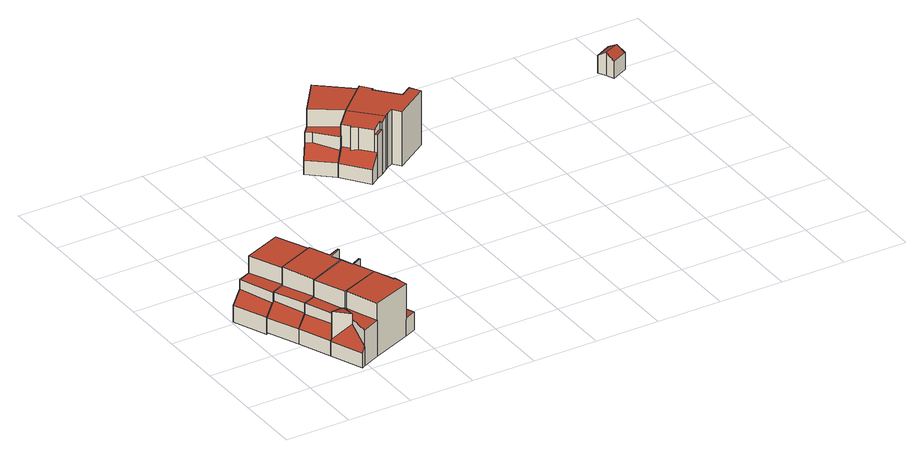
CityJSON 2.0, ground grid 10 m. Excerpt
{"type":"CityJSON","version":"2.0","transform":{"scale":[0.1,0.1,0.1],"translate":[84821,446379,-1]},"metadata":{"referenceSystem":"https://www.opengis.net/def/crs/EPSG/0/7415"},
"CityObjects":{
"building1":{"type":"Building","attributes":{"b3_bag_bag_overlap":0,"b3_bouwlagen":3,"b3_dak_type":"slanted","b3_h_dak_50p":8.83,"b3_h_dak_70p":8.85,"b3_h_dak_max":9.08,"b3_h_dak_min":0.61,"b3_h_maaiveld":0.134,"b3_kas_warenhuis":false,"b3_mutatie_ahn3_ahn4":false,"b3_opp_buitenmuur":178.94,"b3_opp_dak_plat":53.72,"b3_opp_dak_schuin":13.14,"b3_opp_grond":62.6,"b3_opp_scheidingsmuur":72.94,"b3_reconstructie_onvolledig":false,"b3_rmse_lod12":2.89,"b3_rmse_lod13":1.33,"b3_rmse_lod22":0.487,"b3_val3dity_lod12":"[]","b3_val3dity_lod13":"[]","b3_val3dity_lod22":"[]","b3_volume_lod12":545.67,"b3_volume_lod13":461.24,"b3_volume_lod22":438.72,"geconstateerd":false,"oorspronkelijkbouwjaar":1989,"status":"Pand in gebruik"},"children":["building1-1"]},
"building1-1":{"type":"BuildingPart","parents":["building1"],"geometry":[{"type":"Solid","lod":"2.2","boundaries":[[[[0,1,2,3,4,5,6,7,8,9,10,11]],[[12,3,2,13]],[[14,4,3,12]],[[15,16,17,18]],[[16,0,11,19,20]],[[13,2,1,21]],[[22,10,9,23]],[[23,9,8,24]],[[25,5,4,14]],[[20,19,24,26]],[[26,24,8,7,17]],[[18,17,7,6,27]],[[19,11,10,22]],[[28,25,21,29]],[[27,6,5,25,28]],[[29,21,1,0,16,15]],[[26,17,16,20]],[[19,22,23,24]],[[21,25,14,12,13]],[[29,15,18,27,28]]]],"semantics":{"surfaces":[{"type":"GroundSurface"},{"type":"WallSurface","on_footprint_edge":true},{"type":"WallSurface","on_footprint_edge":false},{"type":"RoofSurface"}],"values":[[0,1,1,2,1,1,1,1,1,2,1,1,1,2,1,1,3,3,3,3]]}}]},
"building2":{"type":"Building","attributes":{"b3_bag_bag_overlap":0,"b3_bouwlagen":3,"b3_dak_type":"slanted","b3_h_dak_50p":8.84,"b3_h_dak_70p":8.95,"b3_h_dak_max":9.39,"b3_h_dak_min":2.76,"b3_h_maaiveld":0.377,"b3_kas_warenhuis":false,"b3_mutatie_ahn3_ahn4":false,"b3_opp_buitenmuur":112.36,"b3_opp_dak_plat":51.23,"b3_opp_dak_schuin":13.33,"b3_opp_grond":59.85,"b3_opp_scheidingsmuur":152.21,"b3_reconstructie_onvolledig":false,"b3_rmse_lod12":2.86,"b3_rmse_lod13":1.03,"b3_rmse_lod22":0.23,"b3_val3dity_lod12":"[]","b3_val3dity_lod13":"[]","b3_val3dity_lod22":"[]","b3_volume_lod12":515.12,"b3_volume_lod13":441,"b3_volume_lod22":415.79,"geconstateerd":false,"oorspronkelijkbouwjaar":1989,"status":"Pand in gebruik"},"children":["building2-1"]},
"building2-1":{"type":"BuildingPart","parents":["building2"],"geometry":[{"type":"Solid","lod":"2.2","boundaries":[[[[30,31,32,33,34,35,36,37,38,39,40,41]],[[42,43,44,45]],[[46,31,30,47]],[[48,46,49,50]],[[51,32,31,46,48]],[[52,51,53,54]],[[47,30,41,55]],[[56,34,33,57]],[[58,35,34,56]],[[57,33,32,51,52]],[[55,41,40,49]],[[59,38,37,60]],[[54,53,39,38,59,61]],[[50,49,40,39,53]],[[60,37,36,44]],[[45,44,36,35,58]],[[61,59,43,42]],[[55,49,46,47]],[[50,53,51,48]],[[43,59,60,44]],[[61,42,45,58,56,57,52,54]]]],"semantics":{"surfaces":[{"type":"GroundSurface"},{"type":"WallSurface","on_footprint_edge":false},{"type":"WallSurface","on_footprint_edge":true},{"type":"RoofSurface"}],"values":[[0,1,2,1,2,1,2,2,2,2,2,2,2,2,2,2,1,3,3,3,3]]}}]},
"building3":{"type":"Building","attributes":{"b3_bag_bag_overlap":0,"b3_bouwlagen":3,"b3_dak_type":"slanted","b3_h_dak_50p":8.84,"b3_h_dak_70p":8.91,"b3_h_dak_max":9.21,"b3_h_dak_min":2.81,"b3_h_maaiveld":0.374,"b3_kas_warenhuis":false,"b3_mutatie_ahn3_ahn4":false,"b3_opp_buitenmuur":109.76,"b3_opp_dak_plat":51.43,"b3_opp_dak_schuin":12.64,"b3_opp_grond":59.78,"b3_opp_scheidingsmuur":153.06,"b3_reconstructie_onvolledig":false,"b3_rmse_lod12":2.69,"b3_rmse_lod13":0.935,"b3_rmse_lod22":0.155,"b3_val3dity_lod12":"[]","b3_val3dity_lod13":"[]","b3_val3dity_lod22":"[]","b3_volume_lod12":510.67,"b3_volume_lod13":437.19,"b3_volume_lod22":414.77,"geconstateerd":false,"oorspronkelijkbouwjaar":1989,"status":"Pand in gebruik"},"children":["building3-1"]},
"building3-1":{"type":"BuildingPart","parents":["building3"],"geometry":[{"type":"Solid","lod":"2.2","boundaries":[[[[62,63,64,65,66,67,41,40,68,38,37,69]],[[70,71,65,64,72]],[[60,37,38,59]],[[61,59,38,68,73,74]],[[73,68,40,75,50]],[[55,41,67,76]],[[77,62,69,78]],[[79,80,59,61]],[[81,82,80,79]],[[78,69,37,60]],[[75,40,41,55]],[[50,75,83,84]],[[74,73,71,70]],[[72,64,63,85]],[[76,67,66,83]],[[84,83,66,65,71]],[[85,63,62,77,86]],[[86,77,82,81]],[[76,83,75,55]],[[84,71,73,50]],[[86,81,79,61,74,70,72,85]],[[82,77,78,60,59,80]]]],"semantics":{"surfaces":[{"type":"GroundSurface"},{"type":"WallSurface","on_footprint_edge":true},{"type":"WallSurface","on_footprint_edge":false},{"type":"RoofSurface"}],"values":[[0,1,1,1,1,1,1,2,2,1,1,2,2,1,1,1,1,2,3,3,3,3]]}}]},
"building4":{"type":"Building","attributes":{"b3_bag_bag_overlap":0,"b3_bouwlagen":3,"b3_dak_type":"slanted","b3_h_dak_50p":8.85,"b3_h_dak_70p":8.89,"b3_h_dak_max":9.14,"b3_h_dak_min":0.62,"b3_h_maaiveld":0.402,"b3_kas_warenhuis":false,"b3_mutatie_ahn3_ahn4":false,"b3_opp_buitenmuur":107.36,"b3_opp_dak_plat":49.86,"b3_opp_dak_schuin":14.14,"b3_opp_grond":59.9,"b3_opp_scheidingsmuur":150.12,"b3_reconstructie_onvolledig":false,"b3_rmse_lod12":2.84,"b3_rmse_lod13":1.26,"b3_rmse_lod22":0.465,"b3_val3dity_lod12":"[]","b3_val3dity_lod13":"[]","b3_val3dity_lod22":"[]","b3_volume_lod12":509.44,"b3_volume_lod13":456.2,"b3_volume_lod22":418.96,"geconstateerd":false,"oorspronkelijkbouwjaar":1989,"status":"Pand in gebruik"},"children":["building4-1"]},
"building4-1":{"type":"BuildingPart","parents":["building4"],"geometry":[{"type":"Solid","lod":"2.2","boundaries":[[[[87,88,89,67,90,91,92,64,93,94,95,96,97,98,99]],[[100,99,98,101]],[[102,90,67,103]],[[104,105,91,90,102,106]],[[107,108,105,104]],[[109,92,91,105]],[[110,89,88,111]],[[112,113,111,114]],[[103,67,89,110]],[[115,95,94,116]],[[117,93,64,72]],[[118,116,94,93,117]],[[106,102,113,112,119]],[[120,100,116,118]],[[121,96,95,115]],[[122,97,96,121]],[[101,98,97,122]],[[123,109,124,125]],[[119,112,108,107]],[[72,64,92,109,123]],[[114,111,88,87,124]],[[125,124,87,99,100,120]],[[113,102,103,110,111]],[[101,122,121,115,116,100]],[[119,107,104,106]],[[114,124,109,105,108,112]],[[125,120,118,117,72,123]]]],"semantics":{"surfaces":[{"type":"GroundSurface"},{"type":"WallSurface","on_footprint_edge":true},{"type":"WallSurface","on_footprint_edge":false},{"type":"RoofSurface"}],"values":[[0,1,1,1,2,1,1,2,1,1,1,1,2,2,1,1,1,2,2,1,1,1,3,3,3,3,3]]}}]},
"building5":{"type":"Building","attributes":{"b3_bag_bag_overlap":0,"b3_bouwlagen":3,"b3_dak_type":"slanted","b3_h_dak_50p":8.84,"b3_h_dak_70p":8.86,"b3_h_dak_max":9.1,"b3_h_dak_min":2.79,"b3_h_maaiveld":0.376,"b3_kas_warenhuis":false,"b3_mutatie_ahn3_ahn4":false,"b3_opp_buitenmuur":98.58,"b3_opp_dak_plat":55.2,"b3_opp_dak_schuin":10.96,"b3_opp_grond":62.53,"b3_opp_scheidingsmuur":148.81,"b3_reconstructie_onvolledig":false,"b3_rmse_lod12":2.37,"b3_rmse_lod13":0.824,"b3_rmse_lod22":0.0654,"b3_val3dity_lod12":"[]","b3_val3dity_lod13":"[]","b3_val3dity_lod22":"[]","b3_volume_lod12":530.55,"b3_volume_lod13":446.97,"b3_volume_lod22":427.59,"geconstateerd":false,"oorspronkelijkbouwjaar":1989,"status":"Pand in gebruik"},"children":["building5-1"]},
"building5-1":{"type":"BuildingPart","parents":["building5"],"geometry":[{"type":"Solid","lod":"2.2","boundaries":[[[[126,127,128,129,130,131,132,133,134,135,136,137]],[[138,132,131,139]],[[139,131,130,140]],[[141,137,136,142]],[[143,127,126,144,145]],[[145,144,146,147]],[[140,130,129,148]],[[144,126,137,141]],[[148,129,128,149]],[[150,143,151,152]],[[153,133,132,138]],[[152,151,134,133,153,154]],[[147,146,155,156]],[[156,155,135,134,151]],[[142,136,135,155]],[[157,149,128,127,143,150]],[[154,153,149,157]],[[156,151,143,145,147]],[[142,155,146,144,141]],[[154,157,150,152]],[[149,153,138,139,140,148]]]],"semantics":{"surfaces":[{"type":"GroundSurface"},{"type":"WallSurface","on_footprint_edge":true},{"type":"WallSurface","on_footprint_edge":false},{"type":"RoofSurface"}],"values":[[0,1,1,1,1,2,1,1,1,2,1,1,2,1,1,1,2,3,3,3,3]]}}]},
"building6":{"type":"Building","attributes":{"b3_bag_bag_overlap":0,"b3_bouwlagen":3,"b3_dak_type":"slanted","b3_h_dak_50p":8.85,"b3_h_dak_70p":8.93,"b3_h_dak_max":9.39,"b3_h_dak_min":2.69,"b3_h_maaiveld":0.38,"b3_kas_warenhuis":false,"b3_mutatie_ahn3_ahn4":false,"b3_opp_buitenmuur":249.87,"b3_opp_dak_plat":53.93,"b3_opp_dak_schuin":26.17,"b3_opp_grond":76.16,"b3_opp_scheidingsmuur":77.45,"b3_reconstructie_onvolledig":false,"b3_rmse_lod12":3.09,"b3_rmse_lod13":2.1,"b3_rmse_lod22":2.02,"b3_val3dity_lod12":"[]","b3_val3dity_lod13":"[]","b3_val3dity_lod22":"[]","b3_volume_lod12":653.92,"b3_volume_lod13":597.33,"b3_volume_lod22":585.21,"geconstateerd":false,"oorspronkelijkbouwjaar":1989,"status":"Pand in gebruik"},"children":["building6-1"]},
"building6-1":{"type":"BuildingPart","parents":["building6"],"geometry":[{"type":"Solid","lod":"2.2","boundaries":[[[[158,159,160,161,162,163,136,164,165,166,132,167,168,169,170,171,172,173]],[[174,167,132,138]],[[138,132,166,175]],[[176,177,175,178]],[[179,180,181,182]],[[182,181,162,161,183]],[[184,170,169,185]],[[178,175,166,165,186]],[[187,136,163,188]],[[189,171,170,184]],[[190,159,158,191]],[[192,172,171,189]],[[193,173,172,192]],[[194,168,167,174]],[[195,196,197,198]],[[199,200,196,195]],[[188,163,162,181]],[[186,165,164,200,199]],[[200,164,136,187]],[[198,197,201,202]],[[185,169,168,194,203]],[[203,194,177,176]],[[204,179,205,206]],[[202,201,180,179,204]],[[207,183,161,160,208]],[[206,205,183,207]],[[208,160,159,190]],[[191,158,173,193]],[[177,194,174,138,175]],[[180,201,197,196,200,187,188,181]],[[206,207,208,186,199,195,198,202,204]],[[183,205,179,182]],[[191,193,192,189,184,185,203,176,178,186,208,190]]]],"semantics":{"surfaces":[{"type":"GroundSurface"},{"type":"WallSurface","on_footprint_edge":true},{"type":"WallSurface","on_footprint_edge":false},{"type":"RoofSurface"}],"values":[[0,1,1,2,2,1,1,1,1,1,1,1,1,1,2,2,1,1,1,2,1,2,2,2,1,2,1,1,3,3,3,3,3]]}}]},
"building7":{"type":"Building","attributes":{"b3_dak_type":"slanted","b3_h_dak_50p":3.12,"b3_h_dak_70p":3.3,"b3_h_dak_max":3.56,"b3_h_dak_min":2.61,"b3_h_maaiveld":-0.104,"b3_kas_warenhuis":false,"b3_mutatie_ahn3_ahn4":false,"b3_opp_buitenmuur":32.45,"b3_opp_dak_plat":0,"b3_opp_dak_schuin":8.81,"b3_opp_grond":7.37,"b3_opp_scheidingsmuur":0,"b3_reconstructie_onvolledig":false,"b3_rmse_lod12":0.336,"b3_rmse_lod13":0.336,"b3_rmse_lod22":0.0186,"b3_val3dity_lod12":"[]","b3_val3dity_lod13":"[]","b3_val3dity_lod22":"[]","b3_volume_lod12":24.9,"b3_volume_lod13":24.9,"b3_volume_lod22":23.67,"geconstateerd":false,"oorspronkelijkbouwjaar":1920,"status":"Pand in gebruik"},"children":["building7-1"]},
"building7-1":{"type":"BuildingPart","parents":["building7"],"geometry":[{"type":"Solid","lod":"2.2","boundaries":[[[[209,210,211,212,213,214]],[[215,210,209,216]],[[216,209,214,217]],[[217,214,213,218]],[[219,211,210,215]],[[218,213,212,220]],[[220,212,211,219]],[[219,215,216,217]],[[220,219,217,218]]]],"semantics":{"surfaces":[{"type":"GroundSurface"},{"type":"WallSurface","on_footprint_edge":true},{"type":"RoofSurface"}],"values":[[0,1,1,1,1,1,1,2,2]]}}]}
},
"vertices":[
[35,217,11],[94,242,11],[114,250,11],[123,229,11],[104,221,11],[116,194,11],[117,191,11],[58,165,11],[36,156,11],[23,150,11],[1,202,11],[16,209,11],[123,229,43],[114,250,43],[104,221,43],[35,217,99],[35,217,71],[58,165,72],[58,165,99],[16,209,56],[16,209,71],[94,242,42],[1,202,38],[23,150,38],[36,156,54],[116,194,43],[36,156,71],[117,191,98],[116,194,98],[94,242,98],
[23,150,14],[38,157,14],[57,165,14],[117,191,14],[131,160,14],[149,168,14],[150,166,14],[157,149,14],[138,141,14],[78,115,14],[58,107,14],[44,101,14],[131,155,99],[131,155,43],[150,166,42],[150,166,99],[38,157,57],[23,150,37],[38,157,71],[58,107,56],[58,107,72],[57,165,71],[57,165,101],[78,115,72],[78,115,100],[44,101,38],[131,160,99],[117,191,100],[149,168,99],[138,141,42],[157,149,42],[138,141,99],
[161,129,14],[147,122,14],[160,91,14],[97,65,14],[79,57,14],[65,51,14],[77,115,14],[165,130,14],[97,65,100],[97,65,71],[160,91,99],[77,115,72],[77,115,99],[58,107,55],[65,51,38],[161,129,43],[165,130,43],[145,123,99],[145,123,42],[160,131,99],[160,131,43],[79,57,55],[79,57,71],[147,122,99],[161,129,99],
[119,16,14],[91,4,14],[86,1,14],[67,52,14],[90,62,14],[99,66,14],[173,60,14],[175,61,14],[190,68,14],[191,65,14],[192,66,14],[199,49,14],[181,41,14],[181,41,42],[199,49,43],[67,52,40],[65,51,37],[90,62,77],[90,62,72],[67,52,84],[93,60,77],[93,60,72],[99,66,72],[86,1,37],[91,4,45],[92,38,71],[92,38,63],[91,4,71],[190,68,43],[175,61,42],[173,60,99],[175,61,99],[92,38,79],[181,41,98],[191,65,43],[192,66,43],[99,66,100],[119,16,72],[119,16,99],
[297,494,14],[308,507,14],[348,560,14],[350,564,14],[384,533,14],[399,548,14],[413,533,14],[397,518,14],[353,477,14],[332,457,14],[323,449,14],[287,481,14],[413,533,43],[399,548,43],[384,533,43],[287,481,37],[323,449,38],[308,507,71],[297,494,55],[297,494,72],[305,488,56],[305,488,72],[350,564,43],[348,560,43],[308,507,99],[353,477,72],[353,477,99],[397,518,43],[397,518,98],[332,457,51],[332,457,72],[348,560,98],
[405,442,14],[395,436,14],[389,432,14],[379,425,14],[368,418,14],[354,409,14],[334,460,14],[352,476,14],[402,522,14],[427,518,14],[413,505,14],[411,503,14],[439,468,14],[456,479,14],[466,463,14],[414,429,14],[427,518,43],[402,522,43],[411,510,99],[411,510,43],[402,522,99],[365,422,84],[365,422,56],[368,418,56],[368,418,84],[379,425,85],[439,468,101],[411,503,100],[352,476,99],[323,449,37],[354,409,37],[456,479,101],[395,436,101],[405,442,101],[466,463,101],[414,429,101],[413,505,43],[343,449,91],[343,449,55],[342,447,53],[342,447,90],[334,460,90],[334,460,55],[350,440,55],[350,440,91],[413,505,100],[365,422,91],[378,429,85],[378,429,97],[379,425,96],[389,432,101],
[777,506,9],[802,518,9],[808,506,9],[814,494,9],[789,482,9],[784,494,9],[802,518,37],[777,506,37],[784,494,46],[789,482,36],[808,506,45],[814,494,36]
]}
